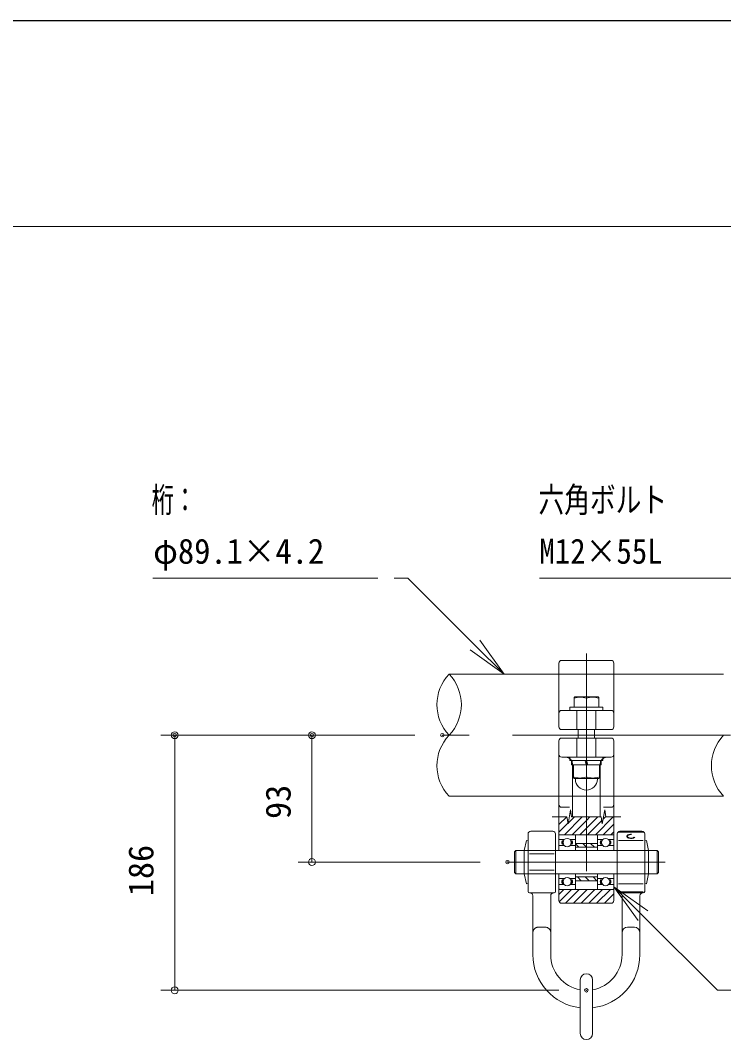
# Model space of a CAD drawing. Units: millimetres, scale not verified, with parts at other scales. Extents: x 0 to 420, y 0 to 297.
# Drawn here: x 120 to 171.2, y 222.7 to 297 of the extents above; entities that cross this region are included whole.
import ezdxf
from ezdxf.enums import TextEntityAlignment as Align

# ---------------------------------------------------------------- set-up
doc = ezdxf.new("R2010")
doc.units = ezdxf.units.MM
doc.header["$LTSCALE"] = 0.5
doc.header["$PDMODE"] = 32
doc.header["$PDSIZE"] = 0.25
doc.linetypes.add('USER1', pattern=[50.8, 31.75, -6.35, 6.35, -6.35])
doc.linetypes.add('USER2', pattern=[19.05, 12.7, -6.35])
for name, color, linetype, lineweight in [('DEFPOINTS_3', 7, 'Continuous', 0), ('LY_2', 7, 'Continuous', 0), ('LY_5', 2, 'Continuous', 18), ('LY_6', 7, 'Continuous', 0)]:
    doc.layers.add(name, color=color, linetype=linetype, lineweight=lineweight)
doc.styles.add('ＭＳ ゴシック', font='')
doc.styles.get('ＭＳ ゴシック').set_extended_font_data('MS Gothic')

# ---------------------------------------------------------------- blocks, each defined once
blk = doc.blocks.new('-022-_DOTBLANK')
at = {"color": 7, "linetype": 'Continuous', "lineweight": 0}
blk.add_line((-0.5, 0), (-1, 0), dxfattribs=at)
blk.add_circle((0, 0), 0.5, dxfattribs=at)
blk = doc.blocks.new('-002-_U2')
at = {"color": 7, "linetype": 'Continuous', "lineweight": 0}
for p, q in [((-1, 0.1667), (0, 0)), ((0, 0), (-1, 0)), ((-1, -0.1667), (0, 0))]:
    blk.add_line(p, q, dxfattribs=at)

msp = doc.modelspace()

# ---------------------------------------------------------------- linework, layer by layer
at = {"layer": 'DEFPOINTS_3'}
msp.add_line((420.2883, 296.9811), (0.2883, 296.9811), dxfattribs=at)
at = {"layer": 'LY_2'}
msp.add_line((402.7883, 281.9811), (17.7883, 281.9811), dxfattribs=at)
at = {"layer": 'LY_5', "color": 7, "lineweight": 0}
for p, q in [((420.3046, 297.0189), (0.1954, 297.0189)), ((159.2417, 250.1395), (159.2417, 245.4895)), ((159.4417, 250.3395), (163.0417, 250.3395)), ((163.2417, 250.1395), (163.2417, 245.4895)), ((151.2417, 249.3395), (159.2417, 249.3395)), ((163.2417, 249.3395), (171.2417, 249.3395)), ((159.4417, 246.6895), (163.0417, 246.6895)), ((159.4417, 245.2895), (163.0417, 245.2895)), ((159.4417, 244.6795), (163.0417, 244.6795)), ((159.2417, 244.4795), (159.2417, 236.4795)), ((163.2417, 244.4795), (163.2417, 236.4795)), ((159.4417, 243.2795), (159.7417, 243.2795)), ((159.7417, 243.2795), (162.7417, 243.2795)), ((162.7417, 243.2795), (163.0417, 243.2795)), ((160.2417, 242.7795), (160.2417, 238.9295)), ((162.2417, 242.7795), (162.2417, 238.9295)), ((151.2417, 240.4295), (159.2417, 240.4295)), ((163.2417, 240.4295), (171.2417, 240.4295)), ((159.9035, 238.4295), (160.0799, 239.4295)), ((160.0798, 239.4297), (160.168, 238.9295)), ((162.4035, 238.4295), (162.5799, 239.4295)), ((162.5798, 239.4297), (162.668, 238.9295)), ((159.8154, 238.9295), (158.7417, 238.9295)), ((159.8154, 238.9295), (159.9035, 238.4295)), ((161.2417, 238.9295), (160.168, 238.9295)), ((162.3154, 238.9295), (161.2417, 238.9295)), ((162.3154, 238.9295), (162.4035, 238.4295)), ((163.7417, 238.9295), (162.668, 238.9295)), ((157.1917, 237.8795), (158.7917, 237.8795)), ((165.2917, 237.8795), (163.6917, 237.8795)), ((156.716, 236.4776), (156.8693, 237.2148)), ((156.8693, 237.2148), (156.9917, 237.1893)), ((156.9917, 237.6795), (156.9917, 233.4795)), ((156.9917, 237.1893), (156.9917, 234.0697)), ((158.9917, 237.6795), (158.9917, 233.4795)), ((163.4917, 237.6795), (163.4917, 233.4795)), ((165.4917, 237.6795), (165.4917, 233.4795)), ((165.6141, 237.2148), (165.4917, 237.1893)), ((165.4917, 237.1893), (165.4917, 234.0697)), ((165.7675, 236.4776), (165.6141, 237.2148)), ((156.0917, 236.4795), (155.9917, 236.3795)), ((156.7158, 236.4795), (156.0917, 236.4795)), ((156.716, 236.4776), (156.716, 234.7814)), ((166.3917, 236.4795), (165.7673, 236.4795)), ((165.7675, 236.4776), (165.7675, 234.7814)), ((166.4917, 236.3795), (166.3917, 236.4795)), ((155.9917, 236.3795), (155.9917, 234.8795)), ((166.4917, 234.8795), (166.4917, 236.3795)), ((155.9917, 234.8795), (156.0917, 234.7795)), ((156.0917, 234.7795), (156.7158, 234.7795)), ((156.716, 234.7814), (156.8693, 234.0443)), ((159.2417, 234.7795), (159.2417, 232.8295)), ((163.2417, 234.7795), (163.2417, 232.8295)), ((165.7675, 234.7814), (165.6141, 234.0443)), ((165.7673, 234.7795), (166.3917, 234.7795)), ((166.3917, 234.7795), (166.4917, 234.8795)), ((156.8693, 234.0443), (156.9917, 234.0697)), ((165.6141, 234.0443), (165.4917, 234.0697)), ((157.0917, 233.3795), (158.8917, 233.3795)), ((157.3417, 233.1795), (157.3417, 228.8795)), ((158.6417, 233.1795), (158.6417, 228.8795)), ((165.3917, 233.3795), (163.5917, 233.3795)), ((163.8417, 233.1795), (163.8417, 230.8795)), ((165.1417, 233.1795), (165.1417, 230.8795)), ((159.4417, 232.6295), (163.0417, 232.6295)), ((163.8417, 228.8795), (163.8417, 230.4795)), ((164.2417, 230.8795), (164.7417, 230.8795)), ((165.1417, 228.8795), (165.1417, 230.4795))]:
    msp.add_line(p, q, dxfattribs=at)
at = {"layer": 'LY_5', "color": 7, "linetype": 'USER1', "lineweight": 0}
for p, q in [((161.2417, 250.8395), (161.2417, 232.1295)), ((171.7417, 244.8845), (150.7417, 244.8845)), ((155.4917, 235.6295), (166.9917, 235.6295))]:
    msp.add_line(p, q, dxfattribs=at)
at = {"layer": 'LY_5', "color": 7, "linetype": 'USER2', "lineweight": 0}
for p, q in [((159.2417, 249.3395), (163.2417, 249.3395)), ((160.5417, 246.6895), (160.5417, 245.2895)), ((161.9417, 246.6895), (161.9417, 245.2895)), ((160.5417, 244.6795), (160.5417, 243.2795)), ((161.9417, 244.6795), (161.9417, 243.2795)), ((159.2417, 240.4295), (163.2417, 240.4295)), ((158.9917, 236.4795), (156.7158, 236.4795)), ((165.7673, 236.4795), (163.4917, 236.4795)), ((156.7158, 234.7795), (158.9917, 234.7795)), ((163.4917, 234.7795), (165.7673, 234.7795)), ((157.3417, 228.8795), (157.3417, 230.4795)), ((158.2417, 230.8795), (157.7417, 230.8795)), ((158.6417, 228.8795), (158.6417, 230.4795)), ((163.8417, 230.8795), (163.8417, 228.8795)), ((165.1417, 230.8795), (165.1417, 228.8795))]:
    msp.add_line(p, q, dxfattribs=at)
at = {"layer": 'LY_5'}
for p, q in [((160.3417, 247.6395), (160.3917, 247.6895)), ((160.3417, 247.6395), (160.3417, 246.9395)), ((162.0917, 247.6895), (160.3917, 247.6895)), ((161.2417, 246.9395), (161.2417, 247.5758)), ((162.1417, 247.6395), (162.0917, 247.6895)), ((162.1417, 247.6395), (162.1417, 246.9395)), ((160.0417, 246.6895), (160.0417, 246.9395)), ((160.0417, 246.9395), (162.4417, 246.9395)), ((162.1417, 246.9395), (160.3417, 246.9395)), ((162.4417, 246.9395), (162.4417, 246.6895)), ((160.0417, 246.6895), (162.4417, 246.6895)), ((160.6417, 245.2895), (160.6417, 244.6795)), ((161.8417, 245.2895), (161.8417, 244.6795)), ((160.0417, 243.0295), (160.0417, 243.2795)), ((160.0417, 243.2795), (162.4417, 243.2795)), ((162.4417, 243.2795), (162.4417, 243.0295)), ((160.0417, 243.0295), (162.4417, 243.0295)), ((160.1667, 243.0295), (160.1667, 242.7295)), ((160.1667, 243.0295), (162.3167, 243.0295)), ((160.1667, 242.7295), (162.3167, 242.7295)), ((160.2917, 242.7295), (162.1917, 242.7295)), ((160.2917, 242.7295), (160.2917, 241.7584)), ((161.225, 242.7295), (161.1446, 243.0295)), ((161.2417, 242.7295), (161.2417, 241.8432)), ((161.3388, 242.7295), (161.2585, 243.0295)), ((162.1917, 242.7295), (162.1917, 241.7584)), ((162.3167, 243.0295), (162.3167, 242.7295)), ((160.2917, 241.7584), (160.3417, 241.7295)), ((160.3417, 241.7295), (162.1417, 241.7295)), ((160.4417, 241.6795), (160.4417, 241.7295)), ((162.0417, 241.6795), (162.0417, 241.7295)), ((162.1917, 241.7584), (162.1417, 241.7295)), ((159.4417, 239.6304), (160.0051, 239.6304)), ((163.0417, 239.6304), (162.4783, 239.6304)), ((159.2417, 237.6295), (163.2417, 237.6295)), ((159.2417, 237.5695), (159.2417, 236.4795)), ((159.6327, 237.2713), (159.2417, 237.2713)), ((160.3817, 237.6295), (159.3017, 237.6295)), ((159.4816, 237.1793), (159.5676, 237.1793)), ((160.4417, 237.2713), (160.0508, 237.2713)), ((160.2019, 237.1793), (160.1158, 237.1793)), ((160.4417, 237.5695), (160.4417, 236.4795)), ((162.0417, 237.5695), (162.0417, 236.4795)), ((162.4327, 237.2713), (162.0417, 237.2713)), ((163.1817, 237.6295), (162.1017, 237.6295)), ((162.2816, 237.1793), (162.3676, 237.1793)), ((163.2417, 237.2713), (162.8508, 237.2713)), ((163.0019, 237.1793), (162.9158, 237.1793)), ((163.2417, 237.5695), (163.2417, 236.4795)), ((163.5917, 237.8075), (165.3917, 237.8075)), ((163.5917, 237.2075), (165.3917, 237.2075)), ((164.1947, 237.5285), (164.1917, 237.5068)), ((164.1917, 237.5068), (164.1951, 237.4851)), ((164.2039, 237.5498), (164.1947, 237.5285)), ((164.1951, 237.4851), (164.2047, 237.4638)), ((164.2191, 237.5702), (164.2039, 237.5498)), ((164.2047, 237.4638), (164.2204, 237.4435)), ((164.2401, 237.5892), (164.2191, 237.5702)), ((164.2204, 237.4435), (164.2418, 237.4246)), ((164.2343, 237.5256), (164.2317, 237.5065)), ((164.2317, 237.5065), (164.2348, 237.4874)), ((164.2424, 237.5444), (164.2343, 237.5256)), ((164.2348, 237.4874), (164.2436, 237.4687)), ((164.2664, 237.6066), (164.2401, 237.5892)), ((164.2418, 237.4246), (164.2684, 237.4073)), ((164.256, 237.5623), (164.2424, 237.5444)), ((164.2436, 237.4687), (164.2577, 237.4509)), ((164.2747, 237.5791), (164.256, 237.5623)), ((164.2577, 237.4509), (164.2769, 237.4343)), ((164.2975, 237.6218), (164.2664, 237.6066)), ((164.2684, 237.4073), (164.2998, 237.3922)), ((164.2981, 237.5943), (164.2747, 237.5791)), ((164.2769, 237.4343), (164.3008, 237.4193)), ((164.3326, 237.6347), (164.2975, 237.6218)), ((164.3257, 237.6076), (164.2981, 237.5943)), ((164.2998, 237.3922), (164.3352, 237.3795)), ((164.3008, 237.4193), (164.3288, 237.4062)), ((164.357, 237.6187), (164.3257, 237.6076)), ((164.3288, 237.4062), (164.3604, 237.3953)), ((164.3711, 237.6449), (164.3326, 237.6347)), ((164.3352, 237.3795), (164.3739, 237.3696)), ((164.3911, 237.6274), (164.357, 237.6187)), ((164.3604, 237.3953), (164.3949, 237.3869)), ((164.4122, 237.6521), (164.3711, 237.6449)), ((164.3739, 237.3696), (164.415, 237.3625)), ((164.4275, 237.6335), (164.3911, 237.6274)), ((164.3949, 237.3869), (164.4314, 237.381)), ((164.4549, 237.6564), (164.4122, 237.6521)), ((164.415, 237.3625), (164.4578, 237.3585)), ((164.4653, 237.6368), (164.4275, 237.6335)), ((164.4314, 237.381), (164.4693, 237.378)), ((164.4984, 237.6575), (164.4549, 237.6564)), ((164.4578, 237.3585), (164.5013, 237.3576)), ((164.5036, 237.6374), (164.4653, 237.6368)), ((164.4693, 237.378), (164.5077, 237.3777)), ((164.5417, 237.6554), (164.4984, 237.6575)), ((164.5013, 237.3576), (164.5446, 237.3599)), ((164.5417, 237.6351), (164.5036, 237.6374)), ((164.5077, 237.3777), (164.5457, 237.3803)), ((164.5446, 237.3599), (164.5868, 237.3652)), ((164.5457, 237.3803), (164.5825, 237.3857)), ((164.5825, 237.3857), (164.6174, 237.3937)), ((164.5868, 237.3652), (164.627, 237.3736)), ((164.6174, 237.3937), (164.6495, 237.4042)), ((164.627, 237.3736), (164.6643, 237.3848)), ((164.6495, 237.4042), (164.6782, 237.4169)), ((164.6643, 237.3848), (164.698, 237.3986)), ((164.6782, 237.4169), (164.7028, 237.4316)), ((164.698, 237.3986), (164.7274, 237.4147)), ((164.7028, 237.4316), (164.7228, 237.448)), ((164.7228, 237.448), (164.7275, 237.4527)), ((164.7274, 237.4147), (164.7518, 237.4327)), ((164.7275, 237.4527), (164.7317, 237.4575)), ((164.7518, 237.4327), (164.7643, 237.4449)), ((164.7643, 237.4449), (164.7746, 237.4575)), ((156.0917, 236.4795), (156.0917, 234.7795)), ((159.2417, 236.4795), (158.9917, 236.4795)), ((159.6327, 236.8377), (159.2417, 236.8377)), ((163.2406, 236.4795), (159.2417, 236.4795)), ((160.3817, 236.4795), (159.3017, 236.4795)), ((159.4816, 236.9297), (159.5676, 236.9297)), ((160.4417, 236.8377), (160.0508, 236.8377)), ((160.2019, 236.9297), (160.1158, 236.9297)), ((160.4417, 236.9895), (162.0417, 236.9895)), ((160.4417, 236.9895), (160.4417, 236.4795)), ((160.4417, 236.7095), (162.0417, 236.7095)), ((162.0417, 236.9895), (162.0417, 236.4795)), ((162.4327, 236.8377), (162.0417, 236.8377)), ((163.1817, 236.4795), (162.1017, 236.4795)), ((162.2816, 236.9297), (162.3676, 236.9297)), ((163.2417, 236.8377), (162.8508, 236.8377)), ((163.0019, 236.9297), (162.9158, 236.9297)), ((163.4917, 236.4795), (163.2406, 236.4795)), ((166.3917, 236.4795), (166.3917, 234.7795)), ((158.8917, 236.2295), (157.0917, 236.2295)), ((158.8917, 235.0295), (157.0917, 235.0295)), ((158.9917, 234.7795), (159.2417, 234.7795)), ((159.2417, 234.7795), (163.2406, 234.7795)), ((159.2417, 234.7795), (159.2417, 233.6895)), ((159.6327, 234.4213), (159.2417, 234.4213)), ((160.3817, 234.7795), (159.3017, 234.7795)), ((159.4816, 234.3293), (159.5676, 234.3293)), ((160.4417, 234.4213), (160.0508, 234.4213)), ((160.2019, 234.3293), (160.1158, 234.3293)), ((160.4417, 234.7795), (160.4417, 233.6895)), ((160.4417, 234.7795), (160.4417, 234.2695)), ((160.4417, 234.5495), (162.0417, 234.5495)), ((160.4417, 234.2695), (162.0417, 234.2695)), ((162.0417, 234.7795), (162.0417, 234.2695)), ((162.0417, 234.7795), (162.0417, 233.6895)), ((162.4327, 234.4213), (162.0417, 234.4213)), ((163.1817, 234.7795), (162.1017, 234.7795)), ((162.2816, 234.3293), (162.3676, 234.3293)), ((163.2417, 234.4213), (162.8508, 234.4213)), ((163.0019, 234.3293), (162.9158, 234.3293)), ((163.2406, 234.7795), (163.4917, 234.7795)), ((163.2417, 234.7795), (163.2417, 233.6895)), ((159.6327, 233.9877), (159.2417, 233.9877)), ((159.2417, 233.6295), (163.2417, 233.6295)), ((160.3817, 233.6295), (159.3017, 233.6295)), ((159.4816, 234.0797), (159.5676, 234.0797)), ((160.4417, 233.9877), (160.0508, 233.9877)), ((160.2019, 234.0797), (160.1158, 234.0797)), ((162.4327, 233.9877), (162.0417, 233.9877)), ((163.1817, 233.6295), (162.1017, 233.6295)), ((162.2816, 234.0797), (162.3676, 234.0797)), ((163.2417, 233.9877), (162.8508, 233.9877)), ((163.0019, 234.0797), (162.9158, 234.0797)), ((163.5917, 234.0515), (165.3917, 234.0515)), ((163.5917, 233.4515), (165.3917, 233.4515)), ((160.7917, 227.0318), (160.7917, 223.1318)), ((161.6917, 227.0318), (161.6917, 223.1318))]:
    msp.add_line(p, q, dxfattribs=at)
for centre in [(159.8417, 237.0545), (162.6417, 237.0545), (159.8417, 234.2045), (162.6417, 234.2045)]:
    msp.add_circle(centre, 0.3011, dxfattribs=at)
at = {"layer": 'LY_5', "color": 7, "lineweight": 0}
for centre, radius, start, end in [((159.4417, 250.1395), 0.2, 90, 180), ((163.0417, 250.1395), 0.2, 0, 90), ((159.4417, 246.4895), 0.2, 90, 180), ((163.0417, 246.4895), 0.2, 0, 90), ((159.4417, 245.4895), 0.2, 180, 270), ((163.0417, 245.4895), 0.2, 270, 0), ((159.4417, 244.4795), 0.2, 90, 180), ((163.0417, 244.4795), 0.2, 0, 90), ((159.4417, 243.4795), 0.2, 180, 270), ((159.7417, 242.7795), 0.5, 0, 90), ((162.7417, 242.7795), 0.5, 90, 180), ((163.0417, 243.4795), 0.2, 270, 0), ((157.1917, 237.6795), 0.2, 90, 180), ((158.7917, 237.6795), 0.2, 0, 90), ((163.6917, 237.6795), 0.2, 90, 180), ((165.2917, 237.6795), 0.2, 0, 90), ((157.0917, 233.4795), 0.1, 180, 270), ((158.8917, 233.4795), 0.1, 270, 0), ((163.5917, 233.4795), 0.1, 180, 270), ((165.3917, 233.4795), 0.1, 270, 0), ((157.1417, 233.1795), 0.2, 0, 90), ((158.8417, 233.1795), 0.2, 90, 180), ((159.4417, 232.8295), 0.2, 180, 270), ((163.0417, 232.8295), 0.2, 270, 0), ((163.6417, 233.1795), 0.2, 0, 90), ((165.3417, 233.1795), 0.2, 90, 180), ((164.2417, 230.4795), 0.4, 90, 180), ((164.7417, 230.4795), 0.4, 0, 90), ((161.2417, 228.8795), 3.9, 180, 263.37419), ((161.2417, 228.8795), 2.6, 180, 260.03323), ((161.2417, 228.8795), 3.9, 276.62581, 0), ((161.2417, 228.8795), 2.6, 279.96677, 0)]:
    msp.add_arc(centre, radius, start, end, dxfattribs=at)
at = {"layer": 'LY_5'}
for centre, radius, start, end in [((153.5842, 247.112), 3.2325, 136.44154, 223.55846), ((148.8992, 247.112), 3.2325, 316.44154, 43.55846), ((160.7917, 246.4286), 1.2323, 68.58229, 111.41755), ((161.6917, 246.4286), 1.2323, 68.58243, 111.41757), ((153.5842, 242.657), 3.2325, 136.44154, 223.55846), ((173.5842, 242.657), 3.2325, 136.44154, 223.55846), ((160.7667, 243.1304), 1.372, 249.74445, 290.25555), ((161.2417, 241.6795), 0.8, 180, 0), ((161.7167, 243.1304), 1.372, 249.74445, 290.25555), ((159.4417, 239.8304), 0.2, 180, 270), ((163.0417, 239.8304), 0.2, 270, 0), ((159.3017, 237.5695), 0.06, 90, 180), ((159.7557, 237.0545), 0.3011, 155.52375, 204.47625), ((159.7987, 237.0545), 0.3011, 155.52375, 204.47625), ((159.8847, 237.0545), 0.3011, 335.52375, 24.47625), ((159.9278, 237.0545), 0.3011, 335.52375, 24.47625), ((160.3817, 237.5695), 0.06, 0, 90), ((162.1017, 237.5695), 0.06, 90, 180), ((162.5557, 237.0545), 0.3011, 155.52375, 204.47625), ((162.5987, 237.0545), 0.3011, 155.52375, 204.47625), ((162.6847, 237.0545), 0.3011, 335.52375, 24.47625), ((162.7278, 237.0545), 0.3011, 335.52375, 24.47625), ((163.1817, 237.5695), 0.06, 0, 90), ((159.3017, 236.5395), 0.06, 180, 270), ((160.3817, 236.5395), 0.06, 270, 0), ((162.1017, 236.5395), 0.06, 180, 270), ((163.1817, 236.5395), 0.06, 270, 0), ((159.3017, 234.7195), 0.06, 90, 180), ((159.7557, 234.2045), 0.3011, 155.52375, 204.47625), ((159.7987, 234.2045), 0.3011, 155.52375, 204.47625), ((159.8847, 234.2045), 0.3011, 335.52375, 24.47625), ((159.9278, 234.2045), 0.3011, 335.52375, 24.47625), ((160.3817, 234.7195), 0.06, 0, 90), ((162.1017, 234.7195), 0.06, 90, 180), ((162.5557, 234.2045), 0.3011, 155.52375, 204.47625), ((162.5987, 234.2045), 0.3011, 155.52375, 204.47625), ((162.6847, 234.2045), 0.3011, 335.52375, 24.47625), ((162.7278, 234.2045), 0.3011, 335.52375, 24.47625), ((163.1817, 234.7195), 0.06, 0, 90), ((159.3017, 233.6895), 0.06, 180, 270), ((160.3817, 233.6895), 0.06, 270, 0), ((162.1017, 233.6895), 0.06, 180, 270), ((163.1817, 233.6895), 0.06, 270, 0), ((161.2417, 227.0318), 0.45, 0, 180), ((161.2417, 223.1318), 0.45, 180, 0)]:
    msp.add_arc(centre, radius, start, end, dxfattribs=at)
at = {"layer": 'LY_5', "color": 7, "linetype": 'USER2', "lineweight": 0}
for centre, start, end in [((157.7417, 230.4795), 90, 180), ((158.2417, 230.4795), 0, 90)]:
    msp.add_arc(centre, 0.4, start, end, dxfattribs=at)
at = {"layer": 'LY_6'}
for p, q in [((129.656, 256.3395), (146.0515, 256.3395)), ((148.2417, 256.3395), (147.2417, 256.3395)), ((153.1204, 251.4608), (148.2417, 256.3395)), ((157.8147, 256.3395), (172.6499, 256.3395)), ((148.7417, 244.8845), (130.2417, 244.8845)), ((131.2417, 226.2795), (131.2417, 244.8845)), ((148.7417, 244.8845), (140.2417, 244.8845)), ((141.2417, 235.6295), (141.2417, 244.8845)), ((159.2417, 238.3656), (159.8056, 238.9295)), ((159.6369, 237.6295), (160.9369, 238.9295)), ((159.9105, 238.4687), (160.3713, 238.9295)), ((160.0316, 239.1555), (160.1137, 239.2376)), ((160.2026, 237.6295), (161.2417, 238.6686)), ((161.2417, 238.1029), (162.0683, 238.9295)), ((161.2417, 238.6686), (161.5026, 238.9295)), ((161.334, 237.6295), (162.3631, 238.6586)), ((161.8997, 237.6295), (163.1997, 238.9295)), ((162.4613, 238.7568), (162.6629, 238.9584)), ((159.2417, 237.8), (159.8987, 238.457)), ((160.7683, 237.6295), (161.2417, 238.1029)), ((162.4654, 237.6295), (163.2417, 238.4058)), ((163.0311, 237.6295), (163.2417, 237.8402)), ((160.6964, 236.7095), (160.4417, 236.9642)), ((161.2417, 236.7299), (160.9821, 236.9895)), ((161.2621, 236.7095), (161.2417, 236.7299)), ((161.8278, 236.7095), (161.5478, 236.9895)), ((153.4917, 235.6295), (140.2417, 235.6295)), ((160.8736, 234.2695), (160.5936, 234.5495)), ((161.2417, 234.4671), (161.1593, 234.5495)), ((161.4393, 234.2695), (161.2417, 234.4671)), ((162.005, 234.2695), (161.725, 234.5495)), ((159.2417, 233.2745), (159.5967, 233.6295)), ((159.2663, 232.7334), (160.1624, 233.6295)), ((159.7281, 232.6295), (160.7281, 233.6295)), ((160.2938, 232.6295), (161.2417, 233.5774)), ((161.2417, 233.0117), (161.8595, 233.6295)), ((161.2417, 233.5774), (161.2938, 233.6295)), ((161.4252, 232.6295), (162.4252, 233.6295)), ((161.9909, 232.6295), (162.9909, 233.6295)), ((160.8595, 232.6295), (161.2417, 233.0117)), ((162.5565, 232.6295), (163.2417, 233.3147)), ((163.1639, 232.6712), (163.2001, 232.7073)), ((165.363, 231.7132), (170.7967, 226.2795)), ((159.2417, 226.2795), (130.2417, 226.2795)), ((170.7967, 226.2795), (171.7967, 226.2795))]:
    msp.add_line(p, q, dxfattribs=at)
for p in [(131.2417, 244.8845), (141.2417, 244.8845), (150.7417, 244.8845), (150.7417, 244.8845), (155.4917, 235.6295), (161.2417, 226.2795)]:
    msp.add_point(p, dxfattribs=at)

# ---------------------------------------------------------------- block references
for name, p, xscale, yscale, rotation in [('-002-_U2', (155.2417, 249.3395), 3, 3, 315), ('-022-_DOTBLANK', (131.2417, 244.8845), 0.5, 0.5, 90), ('-022-_DOTBLANK', (141.2417, 244.8845), 0.5, 0.5, 90), ('-022-_DOTBLANK', (141.2417, 235.6295), 0.5, 0.5, 270), ('-002-_U2', (163.2417, 233.8345), 3, 3, 135), ('-022-_DOTBLANK', (131.2417, 226.2795), 0.5, 0.5, 270)]:
    msp.add_blockref(name, p, dxfattribs=dict(at, xscale=xscale, yscale=yscale, rotation=rotation))

# ---------------------------------------------------------------- texts
at = {"layer": 'LY_6', "style": 'ＭＳ ゴシック'}
for s, width, p in [('桁：', 0.65, (129.5608, 260.5895)), ('六角ボルト', 0.75, (157.7505, 260.5895)), ('φ89.1×4.2', 0.95, (129.6746, 256.8395)), ('M12×55L', 0.9, (157.8199, 256.8395))]:
    msp.add_text(s, height=1.833, dxfattribs=dict(at, width=width)).set_placement(p, align=Align.BOTTOM_LEFT)
for s, p in [('93', (140.2417, 238.7755)), ('186', (130.2417, 233.145))]:
    msp.add_text(s, height=1.833, rotation=90, dxfattribs=at).set_placement(p, align=Align.BOTTOM_LEFT)

doc.saveas('drawing.dxf')
